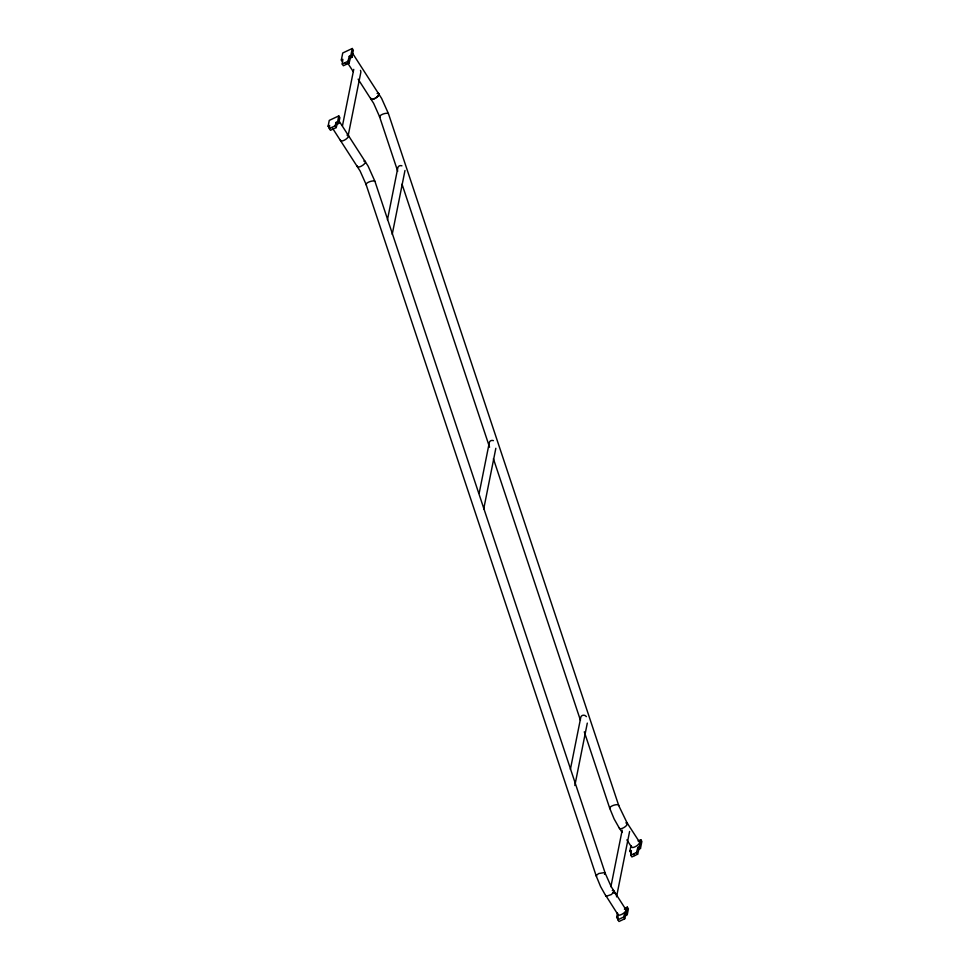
<?xml version="1.0" encoding="UTF-8"?>
<svg xmlns="http://www.w3.org/2000/svg" width="970" height="970" viewBox="0 0 970 970"><rect width="100%" height="100%" fill="white"/><g stroke="black" fill="none" stroke-linecap="round" stroke-linejoin="round"><path stroke-width="1.45" d="M328.115 126.197L329.266 120.401L338.772 115.915L339.888 117.637L338.724 123.432L337.208 124.16L336.178 127.603L330.467 130.307L329.351 128.586L329.642 125.482L328.115 126.197L329.23 127.931M624.583 908.381L627.299 907.108L628.414 908.829L627.263 914.625L625.735 915.353L624.716 918.796L618.993 921.5L617.878 919.778L618.169 916.674L616.641 917.39L617.757 919.111M341.331 60.043L342.737 52.986L352.243 48.5L350.825 55.557L349.297 56.272L350.425 58.006L349.103 63.038L343.356 65.754L342.24 64.032L342.859 59.328L341.331 60.043L342.446 61.777M638.054 840.978L640.77 839.693L639.363 846.749L637.836 847.465L638.951 849.199L637.629 854.23L631.882 856.946L630.767 855.213L631.385 850.52L629.857 851.236L630.985 852.969M338.724 123.432L337.608 121.711L338.772 115.915M350.425 58.006L351.952 57.279L353.359 50.222L352.243 48.5M342.458 125.845L353.747 69.379M348.097 136.03L360.864 72.132A6.305 5.505 11.3 0 0 360.476 70.373M387.454 219.766L397.845 167.749A3.043 2.655 11.3 0 1 401.932 165.821M392.207 234.4L404.975 170.502M479.216 493.087L489.316 442.562A3.043 2.655 11.3 0 1 493.403 440.635M483.666 509.214L495.84 448.286M570.384 769.392L580.775 717.376A3.043 2.655 11.3 0 1 584.861 715.436A6.305 5.505 11.3 0 1 586.389 716.648M574.834 785.518L587.299 723.099M610.894 886.677L622.182 830.199M616.532 896.85L629.603 831.46M616.641 917.39L617.514 913.049M629.857 851.236L630.985 845.597M627.263 914.625L626.135 912.903L627.299 907.108M638.951 849.199L640.479 848.471L641.885 841.414L640.77 839.693M349.103 63.038L347.975 61.316L349.297 56.272M637.629 854.23L636.514 852.509L637.836 847.465M329.351 128.586L335.062 125.882L336.081 122.426L337.608 121.711M617.878 919.778L623.589 917.074L624.619 913.619L626.135 912.903M618.836 805.827L627.141 822.996L626.693 825.288A4.777 1.77 -33 0 1 619.6 828.635L614.107 818.91L609.9 808.701M596.38 876.383L600.588 886.58L606.068 896.316L611.5 894.498L613.949 891.551A4.777 1.77 -33 0 0 612.288 890.545M613.173 892.958L613.949 891.551M596.574 876.419L596.126 875.68L598.672 873.534L604.771 872.539A4.777 1.625 -18.4 0 1 604.455 874.322M342.24 64.032L347.975 61.316M630.767 855.213L636.514 852.509M625.82 822.875L627.141 822.996L639.279 841.693A4.777 1.77 -33 0 1 636.126 846.228A4.777 1.77 -33 0 1 631.409 846.458M352.68 53.483L381.61 98.406L388.376 113.514M350.825 55.557L351.952 57.279M347.563 62.88L353.262 71.647M358.136 79.164L373.632 103.329L379.452 116.388M345.114 62.662L346.229 64.396M339.112 121.092L368.091 166.088L374.856 181.184M336.081 122.426L337.208 124.16M335.062 125.882L336.178 127.603M332.419 128.052L360.1 170.999L365.933 184.058M639.363 846.749L640.479 848.471M622.025 832.381L619.272 827.749M626.875 839.862L631.725 847.343M633.64 853.855L634.756 855.576M625.759 909.375L611.136 886.568L605.304 873.497M624.619 913.619L625.735 915.353M623.589 917.074L624.716 918.796M618.205 915.013L605.753 895.431M627.141 822.996L627.469 823.882M379.537 116.618L397.712 171.241M402.029 184.179L489.571 447.218M493.403 458.725L580.46 720.322M584.292 731.829L609.645 808.01M605.219 873.267L375.111 181.875A4.777 1.625 -18.4 0 0 369.691 181.681A4.777 1.625 -18.4 0 0 366.466 185.027M366.017 184.288L596.126 875.68M610.106 808.737A4.777 1.625 -18.4 0 1 613.319 805.391A4.777 1.625 -18.4 0 1 618.751 805.597L388.63 114.205A4.777 1.625 -18.4 0 0 383.211 113.999A4.777 1.625 -18.4 0 0 379.997 117.346M624.425 909.242A4.777 1.77 -33 0 1 623.637 913.206A4.777 1.77 -33 0 1 617.89 914.128M363.835 161.129A4.777 1.77 -33 0 1 363.047 165.082A4.777 1.77 -33 0 1 357.287 166.003M346.957 135.109A4.777 1.77 -33 0 1 346.169 139.062A4.777 1.77 -33 0 1 340.421 139.995M613.489 892.17A6.305 5.505 11.3 0 1 616.144 895.104M376.566 97.4A4.777 1.77 -33 0 0 377.354 93.447A4.777 1.77 -33 0 1 376.566 97.4A4.777 1.77 -33 0 1 370.819 98.334A4.777 1.77 -33 0 0 376.566 97.4"/></g></svg>
